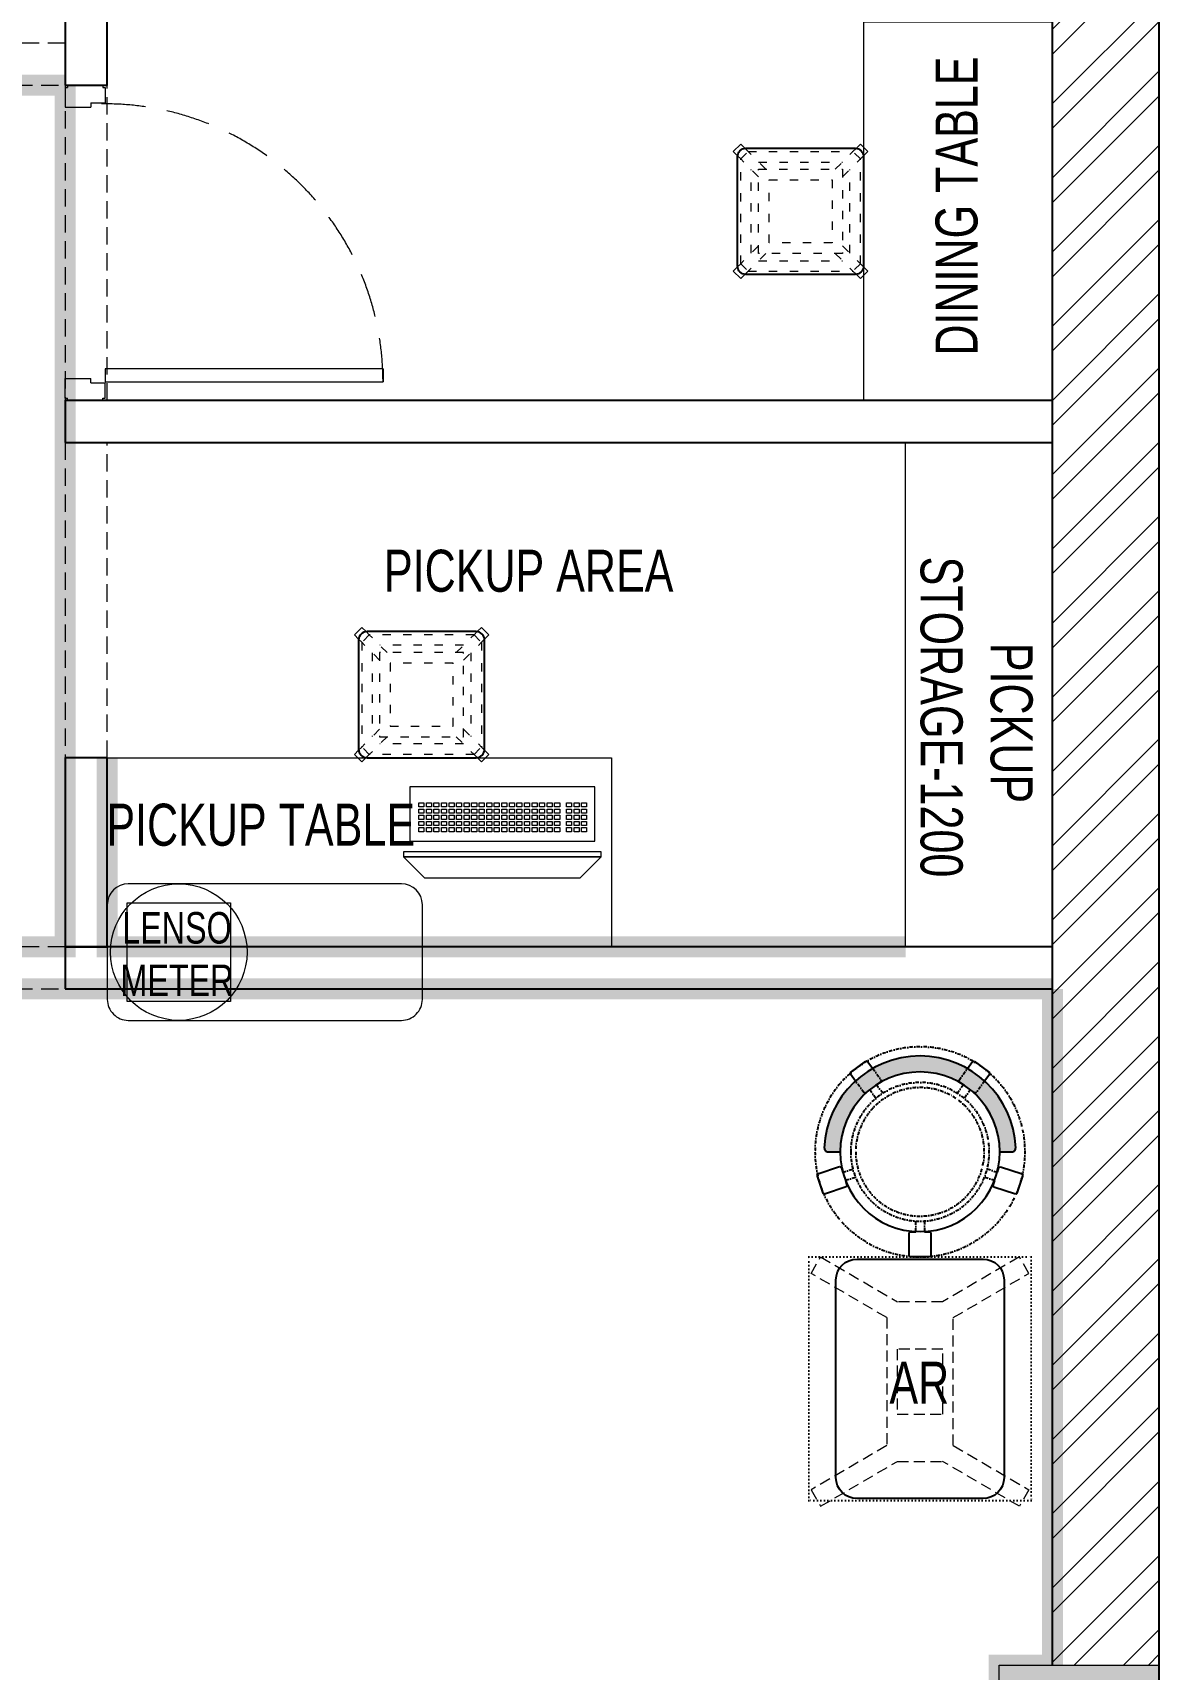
# Model space of a CAD drawing. Header units: feet. Extents: x 3051934 to 3057192, y -6064075 to -6046138.
# Drawn here: x 3054510 to 3057192, y -6053971 to -6050077 of the extents above; entities that cross this region are included whole.
import ezdxf

# ---------------------------------------------------------------- set-up
doc = ezdxf.new("R2010")
doc.units = ezdxf.units.FT
doc.header["$LTSCALE"] = 33
doc.header["$MEASUREMENT"] = 0
for name, pattern in [('a_p6_plan_L18$0$HIDDEN', [0.375, 0.25, -0.125]), ('ACAD_ISO03W100', [30, 12, -18]), ('DASHDOT2', [0.5, 0.25, -0.125, 0, -0.125]), ('DOT', [0.25, 0, -0.25]), ('HIDDEN2', [4.7624999999999975, 3.174999999999998, -1.587499999999999])]:
    doc.linetypes.add(name, pattern=pattern)
for name, color, linetype, lineweight in [('A-COL', 243, 'Continuous', 9), ('column hatch', 5, 'Continuous', 0), ('Door', 2, 'Continuous', 13), ('HATCH', 9, 'Continuous', 9), ('LENS-CURTAIN', 5, 'a_p6_plan_L18$0$HIDDEN', 9), ('LENS-DIM', 252, 'Continuous', 5), ('LENS-DOOR', 34, 'Continuous', 20), ('LENS-PARTITION', 21, 'Continuous', 25), ('LENS-TEXT', 31, 'Continuous', 5), ('LENS_TEXT', 31, 'Continuous', 5), ('LK-EQPMT', 3, 'Continuous', 18), ('LK-FF&E FLOOR', 1, 'Continuous', 9), ('LK-FF&E WALL', 1, 'Continuous', 9), ('LK-FLUTTED FINISH', 20, 'Continuous', 30), ('LK-IT', 3, 'Continuous', 18), ('LK-MIRROR', 133, 'Continuous', 13), ('LK-TILES FINISH', 251, 'Continuous', 5), ('LN-ELEVATION-1', 81, 'Continuous', 25), ('LN-ELEVATION-2', 103, 'Continuous', 20), ('LN-ELEVATION-3', 125, 'Continuous', 18), ('LN-ELEVATION-4', 145, 'Continuous', 13), ('LN-ELEVATION-5', 167, 'Continuous', 5), ('LN-HATCH', 251, 'Continuous', 0)]:
    doc.layers.add(name, color=color, linetype=linetype, lineweight=lineweight)
doc.layers.add('A-WALL', color=1, linetype='Continuous')
doc.layers.add('LAMINATE FINISH', color=80, linetype='Continuous')
doc.styles.add('LK TXT', font='GILC____.TTF', dxfattribs={"height": 100})
doc.styles.get("Standard").update_dxf_attribs({"font": 'GILC____.TTF'})

# ---------------------------------------------------------------- blocks, each defined once
blk = doc.blocks.new('*U25')
at = {"layer": 'LK-EQPMT', "ltscale": 12}
blk.add_lwpolyline([(5.986879315214991, 4.914598100478997), (-5.986879315214991, 4.914598100478997), (-5.986879315214991, -4.914598100478997), (5.986879315214991, -4.914598100478997)], close=True, dxfattribs=at)
blk = doc.blocks.new('*U26')
at = {"color": 0, "linetype": 'ByBlock', "lineweight": -2}
for p in [(0, 0), (17.96063794564497, 0), (35.92127589128995, 0), (53.88191383693492, 0), (71.8425517825799, 0), (89.80318972822487, 0), (107.7638276738698, 0), (125.7244656195148, 0), (143.6851035651598, 0), (161.6457415108048, 0), (179.6063794564497, 0), (197.5670174020947, 0), (215.5276553477397, 0), (233.4882932933847, 0), (251.4489312390296, 0), (269.4095691846746, 0), (287.3702071303196, 0), (305.3308450759646, 0), (323.2914830216096, 0), (-9e-16, -14.74379430143699), (-1.8e-15, -29.48758860287398), (17.96063794564497, -14.74379430143699), (17.96063794564497, -29.48758860287398), (35.92127589128995, -14.74379430143699), (35.92127589128995, -29.48758860287398), (53.88191383693492, -14.74379430143699), (53.88191383693492, -29.48758860287398), (71.8425517825799, -14.74379430143699), (71.8425517825799, -29.48758860287398), (89.80318972822487, -14.74379430143699), (89.80318972822487, -29.48758860287398), (107.7638276738698, -14.74379430143699), (107.7638276738698, -29.48758860287398), (125.7244656195148, -14.74379430143699), (125.7244656195148, -29.48758860287398), (143.6851035651598, -14.74379430143699), (143.6851035651598, -29.48758860287398), (161.6457415108048, -14.74379430143699), (161.6457415108048, -29.48758860287398), (179.6063794564497, -14.74379430143699), (179.6063794564497, -29.48758860287398), (197.5670174020947, -14.74379430143699), (197.5670174020947, -29.48758860287398), (215.5276553477397, -14.74379430143699), (215.5276553477397, -29.48758860287398), (233.4882932933847, -14.74379430143699), (233.4882932933847, -29.48758860287398), (251.4489312390296, -14.74379430143699), (251.4489312390296, -29.48758860287398), (269.4095691846746, -14.74379430143699), (269.4095691846746, -29.48758860287398), (287.3702071303196, -14.74379430143699), (287.3702071303196, -29.48758860287398), (305.3308450759646, -14.74379430143699), (305.3308450759646, -29.48758860287398), (323.2914830216096, -14.74379430143699), (323.2914830216096, -29.48758860287398), (-2.7e-15, -44.23138290431096), (-3.6e-15, -58.97517720574795), (17.96063794564497, -44.23138290431096), (17.96063794564497, -58.97517720574795), (35.92127589128995, -44.23138290431096), (35.92127589128994, -58.97517720574795), (53.88191383693492, -44.23138290431096), (53.88191383693492, -58.97517720574795), (71.8425517825799, -44.23138290431096), (71.8425517825799, -58.97517720574795), (89.80318972822487, -44.23138290431096), (89.80318972822487, -58.97517720574795), (107.7638276738698, -44.23138290431096), (107.7638276738698, -58.97517720574795), (125.7244656195148, -44.23138290431096), (125.7244656195148, -58.97517720574795), (143.6851035651598, -44.23138290431096), (143.6851035651598, -58.97517720574795), (161.6457415108048, -44.23138290431096), (161.6457415108048, -58.97517720574795), (179.6063794564497, -44.23138290431096), (179.6063794564497, -58.97517720574795), (197.5670174020947, -44.23138290431096), (197.5670174020947, -58.97517720574795), (215.5276553477397, -44.23138290431096), (215.5276553477397, -58.97517720574795), (233.4882932933847, -44.23138290431096), (233.4882932933847, -58.97517720574795), (251.4489312390296, -44.23138290431096), (251.4489312390296, -58.97517720574795), (269.4095691846746, -44.23138290431096), (269.4095691846746, -58.97517720574795), (287.3702071303196, -44.23138290431096), (287.3702071303196, -58.97517720574795), (305.3308450759646, -44.23138290431096), (305.3308450759646, -58.97517720574795), (323.2914830216096, -44.23138290431096), (323.2914830216096, -58.97517720574795)]:
    blk.add_blockref('*U25', p, dxfattribs=at)
blk = doc.blocks.new('*U23')
at = {"layer": 'LK-EQPMT', "ltscale": 12}
blk.add_lwpolyline([(5.986879315214991, 4.914598100478997), (-5.986879315214991, 4.914598100478997), (-5.986879315214991, -4.914598100478997), (5.986879315214991, -4.914598100478997)], close=True, dxfattribs=at)
blk = doc.blocks.new('*U24')
at = {"color": 0, "linetype": 'ByBlock', "lineweight": -2}
for p in [(0, 0), (17.96063794564497, 0), (35.92127589128995, 0), (-9e-16, -14.74379430143699), (-1.8e-15, -29.48758860287398), (17.96063794564497, -14.74379430143699), (17.96063794564497, -29.48758860287398), (35.92127589128995, -14.74379430143699), (35.92127589128995, -29.48758860287398), (-2.7e-15, -44.23138290431096), (-3.6e-15, -58.97517720574795), (17.96063794564497, -44.23138290431096), (17.96063794564497, -58.97517720574795), (35.92127589128995, -44.23138290431096), (35.92127589128994, -58.97517720574795)]:
    blk.add_blockref('*U23', p, dxfattribs=at)
blk = doc.blocks.new('*U18')
at = {"ltscale": 12}
blk.add_lwpolyline([(8.040144996717572, 2.91038e-11), (8.040144996717572, 129.0940371821052), (448.0401449967176, 129.0940371821052), (448.0401449967176, 2.91038e-11)], close=True, dxfattribs=at)
for name, p in [('*U26', (35.16895717114949, 101.6202952143818)), ('*U24', (386.6121428576974, 101.6202952143818))]:
    blk.add_blockref(name, p)
blk = doc.blocks.new('Pickup table PC')
at = {"layer": 'LN-ELEVATION-2', "ltscale": 0.5}
for points in [[(470, 50), (0, 50), (0, 62), (470, 62)], [(420, 0), (50, 0), (0, 50), (470, 50)]]:
    blk.add_lwpolyline(points, close=True, dxfattribs=at)
blk = doc.blocks.new('CLENS 600 TYPE 6')
at = {"layer": 'LN-ELEVATION-1', "ltscale": 0.5}
blk.add_lwpolyline([(130, -225), (-130, -225, -0.4142135623730951), (-150, -205), (-150, 55, -0.4142135623730951), (-130, 75), (130, 75, -0.4142135623730951), (150, 55), (150, -205, -0.4142135623730951)], format="xyb", close=True, dxfattribs=at)
at = {"layer": 'LN-ELEVATION-3', "linetype": 'ACAD_ISO03W100', "ltscale": 0.05}
for p, q in [((-100, 7.322330470196902), (-142.3743686703965, 49.69669914152472)), ((-142.3743686708621, -199.6966991410591), (-142.3743686708621, 49.69669914105907)), ((-82.3223304701969, 25), (-124.6966991401277, 67.374368671095)), ((124.696699141059, 67.3743686703965), (-124.6966991401277, 67.374368671095)), ((99.69669914059341, 42.3743686703965), (-99.69669913966207, 42.374368671095)), ((82.3223304701969, 25), (124.6966991401277, 67.374368671095)), ((100, 7.322330470196902), (142.3743686703965, 49.69669914152472)), ((142.3743686708621, -199.6966991410591), (142.3743686708621, 49.69669914105907)), ((-117.3743686703965, -174.6966991408262), (-117.3743686703965, 24.69669914152473)), ((117.3743686703965, -174.6966991408262), (117.3743686703965, 24.69669914152473)), ((-100, -157.3223304701969), (-142.3743686703965, -199.6966991415247)), ((-82.3223304701969, -175), (-124.6966991401277, -217.374368671095)), ((99.69669914059341, -192.3743686703965), (-99.69669913966207, -192.374368671095)), ((82.3223304701969, -175), (124.6966991401277, -217.374368671095)), ((100, -157.3223304701969), (142.3743686703965, -199.6966991415247)), ((124.696699141059, -217.3743686703965), (-124.6966991401277, -217.374368671095))]:
    blk.add_line(p, q, dxfattribs=at)
for points in [[(-132.2008663183078, 74.87853584764525), (-124.696699141059, 67.3743686703965), (-142.3743686708621, 49.69669914105907), (-149.8785358476452, 57.20086631807498)], [(132.2008663183078, 74.87853584764525), (124.696699141059, 67.3743686703965), (142.3743686708621, 49.69669914105907), (149.8785358476452, 57.20086631807498)], [(-132.2008663183078, -224.8785358476453), (-124.696699141059, -217.3743686703965), (-142.3743686708621, -199.6966991410591), (-149.8785358476452, -207.200866318075)], [(132.2008663183078, -224.8785358476453), (124.696699141059, -217.3743686703965), (142.3743686708621, -199.6966991410591), (149.8785358476452, -207.200866318075)]]:
    blk.add_lwpolyline(points, dxfattribs=at)
for points in [[(100, -175), (-100, -175), (-100, 25), (100, 25)], [(75, -150), (-75, -150), (-75, 0), (75, 0)]]:
    blk.add_lwpolyline(points, close=True, dxfattribs=at)
at = {"layer": 'LN-ELEVATION-5', "ltscale": 0.5}
for points in [[(-149.8785358476452, 57.20086631807498), (-160.0520382001995, 67.37436867062934), (-142.3743686708621, 85.05203819996677), (-132.2008663183078, 74.87853584787806)], [(149.8785358476452, 57.20086631807498), (160.0520382001995, 67.37436867062934), (142.3743686708621, 85.05203819996677), (132.2008663183078, 74.87853584787806)], [(-149.8785358476452, -207.200866318075), (-160.0520382001995, -217.3743686706294), (-142.3743686708621, -235.0520381999668), (-132.2008663183078, -224.8785358478781)], [(149.8785358476452, -207.200866318075), (160.0520382001995, -217.3743686706294), (142.3743686708621, -235.0520381999668), (132.2008663183078, -224.8785358478781)]]:
    blk.add_lwpolyline(points, dxfattribs=at)
blk = doc.blocks.new('AR')
at = {"layer": 'LN-ELEVATION-2', "linetype": 'DOT', "lineweight": 25}
blk.add_lwpolyline([(0, 13.41378593863919), (530, 13.41378593863919), (530, 593.4137859386392), (0, 593.4137859386392)], close=True, dxfattribs=at)
at = {"layer": 'LN-ELEVATION-2', "lineweight": 25}
blk.add_lwpolyline([(465, 68.22063546301797), (465, 538.2206354630179, 0.4142135623730951), (415, 588.2206354630177), (115, 588.2206354630177, 0.4142135623730951), (65, 538.2206354630179), (65, 68.22063546301797, 0.4142135623730951), (115, 18.22063546301797), (415, 18.22063546301797, 0.4142135623730951)], format="xyb", close=True, dxfattribs=at)
at = {"layer": 'LN-ELEVATION-4', "linetype": 'HIDDEN2', "ltscale": 0.25}
for points in [[(185.8456009030342, 448.8780772723258), (5.888936847448348, 554.0078910568263), (28.48512306064368, 593.350836840691), (211.0874861851335, 486.6754184374586)], [(344.154399111867, 448.8780772762837), (524.1110631600021, 554.0078910947777), (501.5148769393563, 593.3508368753828), (318.9125138223171, 486.6754184374586)], [(211.0874861851335, 486.6754184376913), (318.9125138223171, 486.6754184376913)], [(185.8456009030342, 144.472759603057), (185.8456009030342, 448.8780772723258)], [(344.154399111867, 448.8780772762837), (344.154399111867, 144.4727595990989)], [(185.8456009030342, 144.472759603057), (5.888936847448348, 39.34294581855647), (28.48512306064368, 3.46917659e-08), (211.0874861851335, 106.6754184379242)], [(344.154399111867, 144.4727595990989), (524.1110631600021, 39.34294578060508), (501.5148769393563, 0), (318.9125138223171, 106.6754184379242)], [(318.9125138223171, 106.6754184376914), (211.0874861851335, 106.6754184376914)]]:
    blk.add_lwpolyline(points, dxfattribs=at)
blk.add_lwpolyline([(210.8456009030342, 373.9866790841333), (319.154399111867, 373.9866790841333), (319.154399111867, 219.3641577917151), (210.8456009030342, 219.3641577917151)], close=True, dxfattribs=at)
blk = doc.blocks.new('DR STOOL')
at = {"layer": 'HATCH'}
h = blk.add_hatch(dxfattribs=at)
h.set_pattern_fill('ANSI36', color=250, angle=-90.00000000000001)
h.set_pattern_definition([(315, (-227.8099174643867, 917.3997257252777), (6.173926083235043, -1.683798022700468), [7.9375, -1.587499999999999, 0, -1.587499999999999])])
edge = h.paths.add_edge_path()
edge.add_line((-190.0000000041909, 4.511094e-10), (-218.6899174675346, 4.511094e-10))
edge.add_arc((-218.6899174670689, 9.120000000388245), 9.119999999940092, 177.6119845363388, 269.9999999996136, ccw=False)
edge.add_arc((-1.8626451e-09, 3.565219e-10), 228.000000002257, 2.3880154632688004, 177.6119845367313, ccw=False)
edge.add_arc((218.6899174633436, 9.120000000497384), 9.120000000051716, -90.00000000034493, 2.3880154629299, ccw=False)
edge.add_line((218.6899174633436, 4.511094e-10), (190, 4.511094e-10))
edge.add_arc((-1.8626451e-09, 4.511094e-10), 190.000000001979, -1.27e-14, 180)
at = {"layer": 'LN-ELEVATION-1', "color": 1, "ltscale": 100}
for p, q in [((-128.6221585394814, 215.4841044476634), (-165.2704676063731, 189.0243927398114)), ((-124.7228340068832, 214.8545704018979), (-128.6221585394814, 215.4841044476634)), ((-112.6981821293011, 198.1996966340157), (-124.7228340068832, 214.8545704018979)), ((124.7553772013634, 214.9803744515593), (112.5488144652918, 198.2845540212292)), ((128.7014972954057, 215.5933048763618), (124.7553772013634, 214.9803744515593)), ((128.7014972954057, 215.5933048763618), (124.7553772013634, 214.9803744515593)), ((165.1911288509145, 188.915192311113), (128.7014972954057, 215.5933048763618)), ((165.1911288509145, 188.915192311113), (128.7014972954057, 215.5933048763618)), ((-165.2704676063731, 189.0243927398114), (-165.9069543029182, 185.0820035930228)), ((-165.9069543029182, 185.0820035930228), (-153.8003208162263, 168.3135803133482)), ((153.6734594982117, 168.4294150282658), (165.7973639420234, 185.0121775862135)), ((165.7973639420234, 185.0121775862135), (165.1911288509145, 188.915192311113)), ((165.7973639420234, 185.0121775862135), (165.1911288509145, 188.915192311113)), ((-191.2928382232785, -35.45407700946089), (-242.9550312487409, -52.24013893969095)), ((-187.9259491492994, -37.1695928365807), (-191.2928382232785, -35.45407700946089)), ((-184.1424400564283, -48.81403796559607), (-187.9259491492994, -37.1695928365807)), ((188.0651108901948, -36.96233201187715), (184.0504167033359, -49.19388854173303)), ((191.3981811110861, -35.27656588272658), (188.0651108901948, -36.96233201187715)), ((243.0100176925771, -52.21682526778022), (191.3981811110861, -35.27656588272658)), ((-242.9550312487409, -52.24013893969095), (-244.7482102331705, -55.75945052818861)), ((-244.7482102331705, -55.75945052818861), (-230.7800458371639, -98.74904560100549)), ((-173.8639617776498, -80.4479453730819), (-177.8421125086024, -68.2044548037811)), ((177.6922140880488, -68.56540505095472), (173.8739495249465, -80.1985000452405)), ((230.715890809428, -98.7280946081737), (244.8123673382215, -55.78040257930116)), ((244.8123673382215, -55.78040257930116), (243.0100176925771, -52.21682526778022)), ((-230.7800458371639, -98.74904560100549), (-227.2218665438704, -100.5620286722478)), ((-227.2218665438704, -100.5620286722478), (-175.5596735184081, -83.7759667420105)), ((-175.5596735184081, -83.7759667420105), (-173.8639617776498, -80.4479453730819)), ((173.8739495249465, -80.1985000452405), (175.5794035866856, -83.5704969359358)), ((175.5794035866856, -83.5704969359358), (227.1912401677109, -100.5107563209894)), ((227.1912401677109, -100.5107563209894), (230.715890809428, -98.7280946081737)), ((-22.72193054761737, -190.2142363802995), (-25.39390889601782, -192.886214728569)), ((-25.39390889601782, -192.886214728569), (-25.39390889601782, -247.2070584567482)), ((-10.47823652112856, -190.2142363802995), (-22.72193054761737, -190.2142363802995)), ((22.78362171910703, -190.2142363802995), (9.910054048988968, -190.2142363802995)), ((25.42475448176265, -192.8553691428751), (22.78362171910703, -190.2142363802995)), ((25.42475448176265, -247.1762128710543), (25.42475448176265, -192.8553691428751)), ((-25.39390889601782, -247.2070584567482), (-22.60096735274419, -250)), ((-22.60096735274419, -250), (22.60096735274419, -250)), ((22.60096735274419, -250), (25.42475448176265, -247.1762128710543))]:
    blk.add_line(p, q, dxfattribs=at)
at = {"layer": 'LN-ELEVATION-1', "linetype": 'DASHDOT2'}
for p, q in [((-92.92521573789418, 170.8129362839827), (-112.6981821293011, 198.1996966340157)), ((112.5488144652918, 198.2845540212292), (92.69529851106927, 171.1294289919315)), ((-153.8003208162263, 168.3135803133482), (-134.1093360339291, 141.0403694751003)), ((-103.4542870586738, 159.9154408004979), (-93.52748446213081, 167.0824927485227)), ((-88.15393704269081, 139.4771787207864), (-103.4542870586738, 159.9154408004979)), ((-93.52748446213081, 167.0824927485227), (-92.92521573789418, 170.8129362839827)), ((103.6608748426661, 159.8406005539291), (88.19885099539533, 139.4487815762331)), ((92.69529851106927, 171.1294289919315), (93.26858203159645, 167.4385604566923)), ((93.26858203159645, 167.4385604566923), (103.6608748426661, 159.8406005539291)), ((133.7372852512635, 141.1612321265929), (153.6734594982117, 168.4294150282658)), ((-134.1093360339291, 141.0403694751003), (-130.4219571123831, 140.4450534014686)), ((-130.4219571123831, 140.4450534014686), (-119.9844727469608, 147.9808124662595)), ((-119.9844727469608, 147.9808124662595), (-105.3687285655178, 126.9741353208374)), ((105.4096150295809, 126.94019481352), (120.1194891873747, 147.8074627162714)), ((120.1194891873747, 147.8074627162714), (130.0033113472163, 140.5812532722048)), ((130.0033113472163, 140.5812532722048), (133.7372852512635, 141.1612321265929)), ((-159.954806596972, -40.49024384317454), (-184.1424400564283, -48.81403796559607)), ((-177.8421125086024, -68.2044548037811), (-153.4148110738024, -60.73628028803068)), ((153.3006618716754, -61.02382378749462), (177.6922140880488, -68.56540505095472)), ((184.0504167033359, -49.19388854173303), (159.8786162491887, -40.79004861696012)), ((-10.92024635523557, -164.6382343793375), (-10.47823652112856, -190.2142363802995)), ((9.910054048988968, -190.2142363802995), (10.35584833659231, -164.674698740353))]:
    blk.add_line(p, q, dxfattribs=at)
at = {"layer": 'LN-ELEVATION-1', "color": 1, "ltscale": 100}
blk.add_lwpolyline([(-190.0000000023283, 0), (-218.6899174656719, 0, -0.4264743413925903), (-227.8019973598421, 9.5, -0.959166304662544), (227.8019973593764, 9.5, -0.4264743413925903), (218.6899174647406, 0), (190.0000000013969, 0)], format="xyb", dxfattribs=at)
at = {"layer": 'LN-ELEVATION-1', "linetype": 'DASHDOT2'}
for radius in [250, 165, 153]:
    blk.add_circle((0, 0), radius, dxfattribs=at)
at = {"layer": 'LN-ELEVATION-1', "color": 1, "ltscale": 100}
blk.add_circle((0, 0), 190, dxfattribs=at)
blk = doc.blocks.new('A$C6784298c')
at = {"layer": 'column hatch'}
h = blk.add_hatch(color=8, dxfattribs=at)
h.dxf.hatch_style = 1
h.paths.add_polyline_path([(1420.089384631254, 422.6905433600768), (912.0893846312538, 422.6905433600768), (912.0893846312538, 143.2905433597043), (1420.089384631254, 143.2905433597043)])
h.paths.add_polyline_path([(-3456.710615369491, 422.6905433600768), (-3837.710615369491, 422.6905433600768), (-3837.710615369491, 143.2905433597043), (-3456.710615369491, 143.2905433597043)])
h.paths.add_polyline_path([(1420.089384631254, 5731.290543359705), (1039.089384631254, 5731.290543359705), (1039.089384631254, 5324.890543359332), (1420.089384631254, 5324.890543359332)])
h.paths.add_polyline_path([(1420.089384631254, 11344.69054336007), (962.8893846319988, 11344.69054336007), (962.8893846319988, 11090.69054336007), (962.8893846319988, 10785.89054335933), (1420.089384631254, 10785.89054335933)])
h.paths.add_polyline_path([(1420.089384631254, 13554.49054335989), (1039.089384631254, 13554.49054335989), (1039.089384631254, 13173.49054335989), (1420.089384631254, 13173.49054335989)])
h.paths.add_polyline_path([(124.6893846290186, 13554.49054335989), (-256.3106153709814, 13554.49054335989), (-256.3106153709814, 13173.49054335989), (124.6893846290186, 13173.49054335989)])
at = {"layer": 'LN-HATCH'}
h = blk.add_hatch(dxfattribs=at)
h.set_pattern_fill('ANSI32', color=256, scale=333, angle=180)
h.set_pattern_definition([(225, (-5762440.718248804, 5286725.528060722), (88.29995930067012, -88.29995930067015), []), (225, (-5762499.584888239, 5286725.528060722), (88.29995930067012, -88.29995930067015), [])])
h.paths.add_polyline_path([(-3583.710615369491, -2879.309456639923), (-3837.710615369491, -2879.309456639923), (-3837.710615369491, -4352.509456640109), (-2821.710615369492, -4352.509456640109), (-2821.710615369492, -4098.509456640109), (-3583.710615369491, -4098.509456640109)])
h.paths.add_polyline_path([(-3583.710615369491, 143.2905433597043), (-3837.710615369491, 143.2905433597043), (-3837.710615369491, -2498.309456639923), (-3583.710615369491, -2498.309456639923)])
h.paths.add_polyline_path([(-3583.710615369491, 11090.69054336007), (-3456.710615369491, 11090.69054336007), (-3456.710615369491, 11217.69054336007), (-3583.710615369491, 11217.69054336007), (-3583.710615369491, 11344.69054336007), (-3837.710615369491, 11344.69054336007), (-3837.710615369491, 422.6905433600768), (-3583.710615369491, 422.6905433600768)])
h.paths.add_polyline_path([(1420.089384631254, 143.2905433597043), (1166.089384631254, 143.2905433597043), (1166.089384631254, -3996.909456640482), (1420.089384631254, -3996.909456640482)])
h.paths.add_polyline_path([(1039.089384631254, -4098.509456640109), (327.8893846319988, -4098.509456640109), (327.8893846319988, -4352.509456640109), (1039.089384631254, -4352.509456640109)])
h.paths.add_polyline_path([(1420.089384631254, 5324.890543359332), (1166.089384631254, 5324.890543359332), (1166.089384631254, 422.6905433600768), (1420.089384631254, 422.6905433600768)])
h.paths.add_polyline_path([(1420.089384631254, 10785.89054335933), (1166.089384631254, 10785.89054335933), (1166.089384631254, 5731.290543359705), (1420.089384631254, 5731.290543359705)])
h.paths.add_polyline_path([(1420.089384631254, 13173.49054335989), (1166.089384631254, 13173.49054335989), (1166.089384631254, 11344.69054336007), (1420.089384631254, 11344.69054336007)])
h.paths.add_polyline_path([(1039.089384631254, 13554.49054335989), (124.6893846290186, 13554.49054335989), (124.6893846290186, 13300.49054335989), (1039.089384631254, 13300.49054335989)])
h.paths.add_polyline_path([(-2.310615370981395, 13173.49054335989), (-256.3106153709814, 13173.49054335989), (-256.3106153709814, 11344.69054336007), (-2288.310615370981, 11344.69054336007), (-2288.310615370981, 11090.69054336007), (-2.310615370981395, 11090.69054336007)])
at = {"layer": 'A-COL'}
for p, q in [((1039.089384631254, 5731.290543359705), (1420.089384631254, 5731.290543359705)), ((1039.089384631254, 5324.890543359332), (1039.089384631254, 5731.290543359705))]:
    blk.add_line(p, q, dxfattribs=at)
at = {"layer": 'A-WALL'}
for p, q in [((1420.089384631254, -4352.509456640109), (1420.089384631254, 13554.49054335989)), ((1166.089384631254, 5731.290543359705), (1166.089384631254, 10785.89054335933))]:
    blk.add_line(p, q, dxfattribs=at)
blk = doc.blocks.new('Stool')
at = {"layer": 'LN-ELEVATION-1', "ltscale": 0.5}
blk.add_lwpolyline([(-130, 300), (130, 300, -0.4142135623730951), (150, 280), (150, 20, -0.4142135623730951), (130, 0), (-130, 0, -0.4142135623730951), (-150, 20), (-150, 280, -0.4142135623730951)], format="xyb", close=True, dxfattribs=at)
at = {"layer": 'LN-ELEVATION-3', "linetype": 'ACAD_ISO03W100', "ltscale": 0.05}
for p, q in [((-100, 232.3223304701969), (-142.3743686703965, 274.6966991415247)), ((-142.3743686708621, 274.6966991410591), (-142.3743686708621, 25.30330085894093)), ((-82.3223304701969, 250), (-124.6966991401277, 292.374368671095)), ((-124.696699141059, 292.3743686703965), (124.6966991401277, 292.374368671095)), ((82.3223304701969, 250), (124.6966991401277, 292.374368671095)), ((100, 232.3223304701969), (142.3743686703965, 274.6966991415247)), ((142.3743686708621, 274.6966991410591), (142.3743686708621, 25.30330085894093)), ((-117.3743686703965, 249.6966991408263), (-117.3743686703965, 50.30330085847527)), ((-99.69669914059341, 267.3743686703965), (99.69669913966209, 267.374368671095)), ((117.3743686703965, 249.6966991408263), (117.3743686703965, 50.30330085847527)), ((-100, 67.67766952980308), (-142.3743686703965, 25.30330085847527)), ((-82.3223304701969, 50), (-124.6966991401277, 7.625631328905001)), ((82.3223304701969, 50), (124.6966991401277, 7.625631328905001)), ((100, 67.67766952980308), (142.3743686703965, 25.30330085847527)), ((-124.696699141059, 7.625631329603493), (124.6966991401277, 7.625631328905001)), ((-99.69669914059341, 32.62563132960349), (99.69669913966209, 32.625631328905))]:
    blk.add_line(p, q, dxfattribs=at)
for points in [[(-132.2008663183078, 299.8785358476453), (-124.696699141059, 292.3743686703965), (-142.3743686708621, 274.6966991410591), (-149.8785358476452, 282.200866318075)], [(132.2008663183078, 299.8785358476453), (124.696699141059, 292.3743686703965), (142.3743686708621, 274.6966991410591), (149.8785358476452, 282.200866318075)], [(-132.2008663183078, 0.1214641523547471), (-124.696699141059, 7.625631329603493), (-142.3743686708621, 25.30330085894093), (-149.8785358476452, 17.79913368192501)], [(132.2008663183078, 0.1214641523547471), (124.696699141059, 7.625631329603493), (142.3743686708621, 25.30330085894093), (149.8785358476452, 17.79913368192501)]]:
    blk.add_lwpolyline(points, dxfattribs=at)
for points in [[(-100, 250), (100, 250), (100, 50), (-100, 50)], [(-75, 225), (75, 225), (75, 75), (-75, 75)]]:
    blk.add_lwpolyline(points, close=True, dxfattribs=at)
at = {"layer": 'LN-ELEVATION-5', "ltscale": 0.5}
for points in [[(-149.8785358476452, 282.200866318075), (-160.0520382001996, 292.3743686706293), (-142.3743686708621, 310.0520381999668), (-132.2008663183078, 299.8785358478781)], [(149.8785358476452, 282.200866318075), (160.0520382001996, 292.3743686706293), (142.3743686708621, 310.0520381999668), (132.2008663183078, 299.8785358478781)], [(-149.8785358476452, 17.79913368192501), (-160.0520382001996, 7.625631329370662), (-142.3743686708621, -10.05203819996677), (-132.2008663183078, 0.1214641521219164)], [(149.8785358476452, 17.79913368192501), (160.0520382001996, 7.625631329370662), (142.3743686708621, -10.05203819996677), (132.2008663183078, 0.1214641521219164)]]:
    blk.add_lwpolyline(points, dxfattribs=at)
blk = doc.blocks.new('*U42')
at = {"layer": 'LENS-DOOR'}
for p, q in [((548121.7424194189, 1779235.250802667), (548121.7424194121, 1778573.792470707)), ((548121.7424194189, 1779235.250802667), (548152.9924194244, 1779235.250802653)), ((548152.9924193986, 1778573.792470693), (548152.9924194244, 1779235.250802653)), ((547447.2632527449, 1778568.584137414), (547452.4715860604, 1778568.584137391)), ((547447.2632527215, 1778484.134138707), (547447.2632527449, 1778568.584137414)), ((547452.4715860653, 1778573.792470743), (547488.9299194093, 1778573.792470734)), ((547452.4715860604, 1778568.584137391), (547452.4715860653, 1778573.792470743)), ((547488.9299193954, 1778539.938304132), (547488.9299194093, 1778573.792470734)), ((548121.7424194121, 1778573.792470707), (548152.9924193986, 1778573.792470693)), ((548192.054919424, 1778573.792470725), (548155.5965860707, 1778573.792470693)), ((548155.5965860611, 1778539.938304095), (548155.5965860707, 1778573.792470693)), ((548192.0549194146, 1778568.584137372), (548192.054919424, 1778573.792470725)), ((548197.2632527373, 1778568.584137372), (548192.0549194146, 1778568.584137372)), ((548197.2632527256, 1778484.134138697), (548197.2632527373, 1778568.584137372)), ((547488.9299193954, 1778539.938304132), (547499.3465860662, 1778539.938304113)), ((547499.3465860639, 1778478.925805386), (547499.3465860662, 1778539.938304113)), ((548145.179919409, 1778478.925805326), (548145.179919395, 1778539.938304067)), ((548155.5965860611, 1778539.938304095), (548145.179919395, 1778539.938304067)), ((547447.2632527215, 1778484.134138707), (547452.4715860627, 1778484.134138707)), ((547452.4715860627, 1778478.925805396), (547452.4715860627, 1778484.134138707)), ((547452.4715860627, 1778478.925805396), (547499.3465860639, 1778478.925805386)), ((548192.0549194006, 1778478.925805345), (548145.179919409, 1778478.925805326)), ((548192.0549194006, 1778478.925805345), (548192.0549194006, 1778484.134138698)), ((548197.2632527256, 1778484.134138697), (548192.0549194006, 1778484.134138698))]:
    blk.add_line(p, q, dxfattribs=at)
at = {"layer": 'LENS-DOOR', "color": 7, "linetype": 'HIDDEN2'}
blk.add_ellipse((548152.9924193986, 1778573.792470693), major_axis=(-661.4583333306382, 0.003443102111827), ratio=0.9999999979146821, start_param=-1.570791121506941, end_param=0.0512086788949202, dxfattribs=at)

msp = doc.modelspace()

# ---------------------------------------------------------------- linework, layer by layer
at = {"layer": 'LAMINATE FINISH', "color": 85, "linetype": 'ACAD_ISO03W100', "ltscale": 0.05, "const_width": 50}
msp.add_lwpolyline([(3054587.34594534, -6050202.249411779), (3054587.34594534, -6050952.249411789)], dxfattribs=at)
at = {"layer": 'LENS-CURTAIN', "ltscale": 5}
for points in [[(3053787.774230649, -6050202.249411788), (3054587.34594534, -6050202.249411788), (3054587.34594534, -6050102.249411788), (3053787.774230649, -6050102.249411788)], [(3054587.34594534, -6050952.249411789), (3054687.34594534, -6050952.249411789), (3054687.34594534, -6050202.249411788), (3054587.34594534, -6050202.249411788)], [(3054587.34594534, -6051802.249411789), (3054687.34594534, -6051802.249411789), (3054687.34594534, -6051052.249411789), (3054587.34594534, -6051052.249411789)], [(3053787.774230649, -6052352.249411788), (3054587.34594534, -6052352.249411788), (3054587.34594534, -6052252.249411789), (3053787.774230649, -6052252.249411789)], [(3054687.34594534, -6052352.249411788), (3055437.34594534, -6052352.249411788), (3055437.34594534, -6052252.249411789), (3054687.34594534, -6052252.249411789)]]:
    msp.add_lwpolyline(points, close=True, dxfattribs=at)
at = {"layer": 'LENS-PARTITION'}
for points in [[(3054587.34594534, -6050202.249411788), (3054687.34594534, -6050202.249411788), (3054687.34594534, -6048602.249411788), (3054587.34594534, -6048602.249411788)], [(3054587.34594534, -6051052.249411789), (3056937.574230649, -6051052.249411789), (3056937.574230649, -6050952.249411789), (3054587.34594534, -6050952.249411789)], [(3054587.34594534, -6052252.249411789), (3054687.34594534, -6052252.249411789), (3054687.34594534, -6051802.249411789), (3054587.34594534, -6051802.249411789)], [(3054587.34594534, -6052352.249411788), (3056937.574230649, -6052352.249411788), (3056937.574230649, -6052252.249411789), (3054587.34594534, -6052252.249411789)]]:
    msp.add_lwpolyline(points, close=True, dxfattribs=at)
at = {"layer": 'LK-EQPMT'}
msp.add_lwpolyline([(3054734.44959021, -6052382.249498812), (3054734.44959021, -6052147.249498812), (3054980.44959021, -6052147.249498812), (3054980.44959021, -6052382.249498812)], close=True, dxfattribs=at)
at = {"layer": 'LK-FF&E WALL'}
for points in [[(3056937.574230649, -6050952.249411789), (3056937.574230649, -6050052.249411788), (3056487.574230648, -6050052.249411788), (3056487.574230648, -6050952.249411789)], [(3056587.574230649, -6051052.249411789), (3056937.574230649, -6051052.249411789), (3056937.574230649, -6052252.249411789), (3056587.574230649, -6052252.249411789)], [(3055887.345941205, -6052252.249493641), (3054687.34594534, -6052252.249493641), (3054687.34594534, -6051802.24949364), (3055887.345941205, -6051802.24949364)]]:
    msp.add_lwpolyline(points, close=True, dxfattribs=at)
msp.add_lwpolyline([(3055437.34594534, -6052377.249494299), (3055437.34594534, -6052152.249503323, 0.4142135623730951), (3055387.34594534, -6052102.249503323), (3054737.34594534, -6052102.249503323, 0.4142135623730951), (3054687.34594534, -6052152.249503323), (3054687.34594534, -6052377.249494299, 0.4142135623730951), (3054737.34594534, -6052427.2494943), (3055387.34594534, -6052427.2494943, 0.4142135623730951)], format="xyb", close=True, dxfattribs=at)
msp.add_circle((3054857.44959021, -6052264.749498812), 162.4999954886734, dxfattribs=at)
at = {"layer": 'LK-FLUTTED FINISH', "linetype": 'ACAD_ISO03W100', "ltscale": 0.05, "const_width": 50}
msp.add_lwpolyline([(3052187.774230648, -6052651.82112648), (3053787.774230649, -6052651.82112648), (3053787.774230649, -6052352.249411788), (3056937.574230648, -6052352.249411788)], dxfattribs=at)
at = {"layer": 'LK-MIRROR', "linetype": 'ACAD_ISO03W100', "ltscale": 0.05, "const_width": 50}
msp.add_lwpolyline([(3056937.574230649, -6052352.249411788), (3056937.574230649, -6053961.64941179), (3056810.574230649, -6053961.64941179), (3056812.888400934, -6054313.312526155)], dxfattribs=at)
at = {"layer": 'LK-TILES FINISH', "color": 212, "linetype": 'ACAD_ISO03W100', "ltscale": 0.05, "const_width": 50}
for points in [[(3054587.34594534, -6050952.249411789), (3054587.34594534, -6052252.249411789), (3053787.774230649, -6052252.249411789), (3053787.774230649, -6050202.249411788), (3054587.34594534, -6050202.249411788)], [(3056587.574230649, -6052252.249411789), (3054687.34594534, -6052252.249493641), (3054687.34594534, -6051802.24949364)]]:
    msp.add_lwpolyline(points, dxfattribs=at)

# ---------------------------------------------------------------- block references
at = {"layer": 'Door', "rotation": 270}
msp.add_blockref('*U42', (1276108.420140008, -5502754.986159057), dxfattribs=at)
at = {"layer": 'LENS-DIM', "color": 2}
msp.add_blockref('A$C6784298c', (3055771.484846018, -6059692.939955149), dxfattribs=at)
at = {"layer": 'LK-FF&E FLOOR', "xscale": -1}
for name, p in [('DR STOOL', (3056621.984924538, -6052739.992020662)), ('AR', (3056886.984924538, -6053583.405806602))]:
    msp.add_blockref(name, p, dxfattribs=at)
at = {"layer": 'LK-FF&E WALL', "rotation": 90}
msp.add_blockref('Stool', (3056487.574230648, -6050502.249411789), dxfattribs=at)
at = {"layer": 'LK-FF&E WALL', "xscale": -1, "rotation": 180}
msp.add_blockref('CLENS 600 TYPE 6', (3055435.571808493, -6051727.249493641), dxfattribs=at)
at = {"layer": 'LK-IT', "ltscale": 0.5, "xscale": -1, "rotation": 180}
msp.add_blockref('*U18', (3055399.764022949, -6051871.910810864), dxfattribs=at)
at = {"layer": 'LK-IT', "xscale": -1}
msp.add_blockref('Pickup table PC', (3055862.804167946, -6052088.125898627), dxfattribs=at)

# ---------------------------------------------------------------- texts
at = {"layer": 'LENS-TEXT', "color": 0, "linetype": 'Continuous', "ltscale": 3, "char_height": 100, "attachment_point": 5, "style": 'LK TXT'}
for s, width, insert, rotation in [('DINING TABLE', 783.9636358173434, (3056709.564383886, -6050489.681293456), 89.99999999999993), (' PICKUP STORAGE-1200', 1099.486866972408, (3056756.028743226, -6051705.331612644), 270.00000000000006)]:
    msp.add_mtext_dynamic_manual_height_columns(s, width=width, gutter_width=0.9999999999999992, heights=[0], dxfattribs=dict(at, insert=insert, rotation=rotation))
at = {"layer": 'LENS-TEXT', "color": 0, "linetype": 'Continuous', "ltscale": 3, "attachment_point": 5, "style": 'LK TXT'}
for s, width, gutter_width, insert, char_height in [('PICKUP TABLE  ', 783.9636358173434, 0.9999999999999992, (3055052.465828338, -6051962.402780072), 100), ('LENSO\\PMETER', 353.0555573365615, 0.5, (3054853.149503099, -6052269.567000392), 75), ('AR', 237.4408088319178, 12.5, (3056620.327887631, -6053289.476464721), 100)]:
    msp.add_mtext_dynamic_manual_height_columns(s, width=width, gutter_width=gutter_width, heights=[0], dxfattribs=dict(at, insert=insert, char_height=char_height))
at = {"layer": 'LENS_TEXT', "linetype": 'Continuous', "ltscale": 3, "insert": (3055690.431229728, -6051358.131551566), "char_height": 100, "attachment_point": 5}
msp.add_mtext_dynamic_manual_height_columns('{\\C0;PICKUP AREA}', width=1531.990094598125, gutter_width=0.9999999999999992, heights=[0], dxfattribs=at)

doc.saveas('drawing.dxf')
